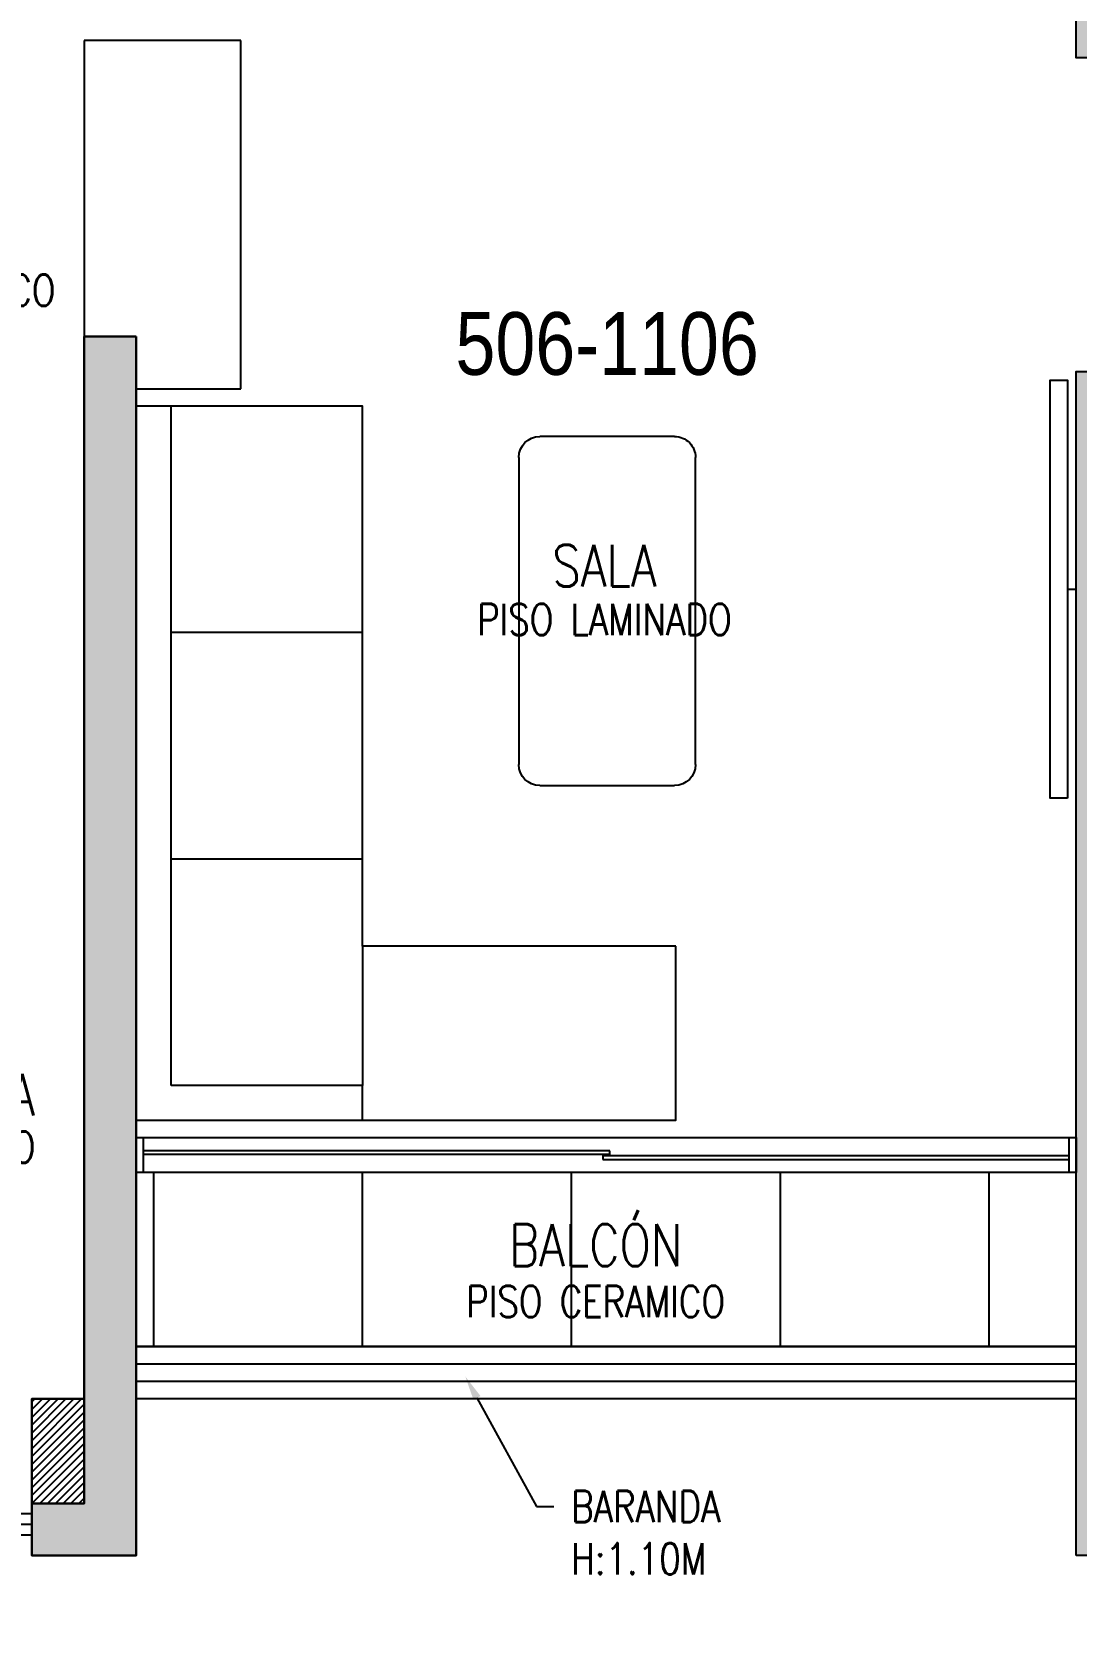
# Model space of a CAD drawing. Header units: millimetres. Extents: x -3 to 53, y -269 to 39.
# Drawn here: x 41.05 to 44.05, y -66.445 to -61.879 of the extents above; entities that cross this region are included whole.
import ezdxf
from ezdxf import colors
from ezdxf.entities.mleader import LeaderData, LeaderLine
from ezdxf.enums import TextEntityAlignment as Align
from ezdxf.math import Vec2, Vec3

# ---------------------------------------------------------------- set-up
doc = ezdxf.new("R2010")
doc.units = ezdxf.units.MM
doc.header["$LTSCALE"] = 15
doc.linetypes.add('HIDDEN2', pattern=[0.1875, 0.125, -0.0625])
doc.layers.get('0').update_dxf_attribs({"color": 250})
for name, color, linetype in [('A-BARANDAS', 250, 'Continuous'), ('A-EST HATCH', 250, 'Continuous'), ('A-EST PLACAS', 250, 'Continuous'), ('A-EST VIGAS', 250, 'HIDDEN2'), ('A-HATCH', 250, 'Continuous'), ('A-MOBILIARIO', 250, 'Continuous'), ('A-MURO BAJO', 251, 'Continuous'), ('A-NUMERACIONDEP', 251, 'Continuous'), ('A-TEXTO-ACABADO PISO', 250, 'Continuous'), ('A-TEXTO-AMBIENTE', 252, 'Continuous'), ('A-TEXTO-INDICACIONES', 250, 'Continuous'), ('DLP_MOBILIARIO FIJO', 250, 'Continuous'), ('L6 Linea fina', 141, 'Continuous')]:
    doc.layers.add(name, color=color, linetype=linetype)
doc.layers.add('A-MUROS', color=252, linetype='Continuous', lineweight=30)
doc.styles.add('JNV ING', font='romans.shx', dxfattribs={"width": 0.7, "oblique": 8, "height": 0.15})
doc.styles.add('R80', font='ARIALN.TTF', dxfattribs={"height": 2.03})
doc.styles.add('ROMANS', font='romans.shx', dxfattribs={"width": 0.8})
doc.styles.add('TXT_COTAS', font='romans.shx', dxfattribs={"width": 0.8})

# ---------------------------------------------------------------- blocks, each defined once
blk = doc.blocks.new('_Dot')
at = {"color": 0, "linetype": 'ByBlock', "lineweight": -2}
blk.add_line((-0.5, 0), (-1, 0), dxfattribs=at)
at = {"color": 0, "linetype": 'ByBlock', "const_width": 0.5}
blk.add_lwpolyline([(-0.25, 0, 1), (0.25, 0, 1)], format="xyb", close=True, dxfattribs=at)
blk = doc.blocks.new('EST.PT')
at = {"layer": 'A-EST HATCH'}
h = blk.add_hatch(color=256, dxfattribs=at)
h.dxf.hatch_style = 1
h.paths.add_polyline_path([(39.55, -2.74), (39.55, 3.325), (38.05, 3.325), (38.05, 2.575), (37.9, 2.575), (37.9, 3.525), (39.7, 3.525), (39.7, 2.65), (41.2, 2.65), (41.2, 3.15), (41.35, 3.15), (41.35, 2.45), (39.7, 2.45), (39.7, -2.74)])
h.paths.add_polyline_path([(18.45, 7.325), (20.05, 7.325), (20.05, 10.425), (18.85, 10.425), (18.85, 10.575), (20.2, 10.575), (20.2, 7.175), (18.45, 7.175)])
h.paths.add_polyline_path([(17.65, 10.575), (17.5, 10.575), (17.5, 7.175), (17.65, 7.175)])
h.paths.add_polyline_path([(12.15, 11.05), (11.85, 11.05), (11.85, 10.9), (12, 10.9), (12, 7.825), (12.15, 7.825)])
h.paths.add_polyline_path([(15.1, 10.425), (15.1, 7.325), (16.7, 7.325), (16.7, 7.175), (14.95, 7.175), (14.95, 10.575), (16.3, 10.575), (16.3, 10.425)])
h.paths.add_polyline_path([(5.85, 10.9), (5.25, 10.9), (5.25, 11.05), (6, 11.05), (6, 7.65), (4.85, 7.65), (4.85, 7.8), (5.85, 7.8)])
h.paths.add_polyline_path([(4.05, 11.05), (4.05, 7.65), (3.9, 7.65), (3.9, 11.05)])
h.paths.add_polyline_path([(3.1, 7.8), (1.5, 7.8), (1.5, 10.9), (2.7, 10.9), (2.7, 11.05), (1.35, 11.05), (1.35, 7.65), (3.1, 7.65)])
h.paths.add_polyline_path([(5.85, -2.65), (5.25, -2.65), (5.25, -2.8), (6, -2.8), (6, 0.6), (4.85, 0.6), (4.85, 0.45), (5.85, 0.45)])
h.paths.add_polyline_path([(4.05, -2.8), (4.05, 0.6), (3.9, 0.6), (3.9, -2.8)])
h.paths.add_polyline_path([(3.1, 0.45), (1.5, 0.45), (1.5, -2.65), (2.7, -2.65), (2.7, -2.8), (1.35, -2.8), (1.35, 0.6), (3.1, 0.6)])
h.paths.add_polyline_path([(8.7, 0.7), (8.85, 0.7), (8.85, -2.65), (9, -2.65), (9, -2.8), (8.7, -2.8)])
h.paths.add_polyline_path([(18.45, 0.925), (20.05, 0.925), (20.05, -2.175), (18.85, -2.175), (18.85, -2.325), (20.2, -2.325), (20.2, 1.075), (18.45, 1.075)])
h.paths.add_polyline_path([(17.65, -2.325), (17.5, -2.325), (17.5, 1.075), (17.65, 1.075)])
h.paths.add_polyline_path([(12.15, -2.8), (11.85, -2.8), (11.85, -2.65), (12, -2.65), (12, 0.425), (12.15, 0.425)])
h.paths.add_polyline_path([(15.1, -2.175), (15.1, 0.925), (16.7, 0.925), (16.7, 1.075), (14.95, 1.075), (14.95, -2.325), (16.3, -2.325), (16.3, -2.175)])
h.paths.add_polyline_path([(31.6, 7.325), (30, 7.325), (30, 10.425), (31.2, 10.425), (31.2, 10.575), (29.85, 10.575), (29.85, 7.175), (31.6, 7.175)])
h.paths.add_polyline_path([(32.4, 10.575), (32.55, 10.575), (32.55, 7.175), (32.4, 7.175)])
h.paths.add_polyline_path([(38.2, 11.05), (38.2, 10.9), (38.05, 10.9), (38.05, 7.825), (37.9, 7.825), (37.9, 11.05)])
h.paths.add_polyline_path([(34.95, 10.425), (34.95, 7.325), (33.35, 7.325), (33.35, 7.175), (35.1, 7.175), (35.1, 10.575), (33.75, 10.575), (33.75, 10.425)])
h.paths.add_polyline_path([(39.7, 5.8), (41.35, 5.8), (41.35, 5.1), (41.2, 5.1), (41.2, 5.6), (39.7, 5.6), (39.7, 4.725), (37.9, 4.725), (37.9, 5.675), (38.05, 5.675), (38.05, 4.925), (39.55, 4.925), (39.55, 10.99), (39.7, 10.99)])
h.paths.add_polyline_path([(44.2, 10.9), (44.8, 10.9), (44.8, 11.05), (44.05, 11.05), (44.05, 7.65), (45.2, 7.65), (45.2, 7.8), (44.2, 7.8)])
h.paths.add_polyline_path([(46, 11.05), (46, 7.65), (46.15, 7.65), (46.15, 11.05)])
h.paths.add_polyline_path([(46.95, 7.8), (48.55, 7.8), (48.55, 10.9), (47.35, 10.9), (47.35, 11.05), (48.7, 11.05), (48.7, 7.65), (46.95, 7.65)])
h.paths.add_polyline_path([(46, -2.8), (46, 0.6), (46.15, 0.6), (46.15, -2.8)])
h.paths.add_polyline_path([(46.95, 0.45), (48.55, 0.45), (48.55, -2.65), (47.35, -2.65), (47.35, -2.8), (48.7, -2.8), (48.7, 0.6), (46.95, 0.6)])
h.paths.add_polyline_path([(41.35, 0.7), (41.2, 0.7), (41.2, -2.65), (41.05, -2.65), (41.05, -2.8), (41.35, -2.8)])
h.paths.add_polyline_path([(31.6, 0.925), (30, 0.925), (30, -2.175), (31.2, -2.175), (31.2, -2.325), (29.85, -2.325), (29.85, 1.075), (31.6, 1.075)])
h.paths.add_polyline_path([(32.4, -2.325), (32.55, -2.325), (32.55, 1.075), (32.4, 1.075)])
h.paths.add_polyline_path([(37.9, -2.8), (38.2, -2.8), (38.2, -2.65), (38.05, -2.65), (38.05, 0.425), (37.9, 0.425)])
h.paths.add_polyline_path([(34.95, -2.175), (34.95, 0.925), (33.35, 0.925), (33.35, 1.075), (35.1, 1.075), (35.1, -2.325), (33.75, -2.325), (33.75, -2.175)])
h.paths.add_polyline_path([(10.35, 3.525), (12.15, 3.525), (12.15, 2.575), (12, 2.575), (12, 3.325), (10.5, 3.325), (10.5, -2.74), (10.35, -2.74), (10.35, 2.45), (8.7, 2.45), (8.7, 3.15), (8.85, 3.15), (8.85, 2.65), (10.35, 2.65)])
h.paths.add_polyline_path([(44.05, -2.8), (44.05, 0.6), (45.2, 0.6), (45.2, 0.45), (44.2, 0.45), (44.2, -2.65), (44.8, -2.65), (44.8, -2.8)])
h.paths.add_polyline_path([(46.9532, 5.55), (47.1, 5.55), (47.1, 6.75), (44.95, 6.75), (44.95, 6.6), (45.4, 6.6), (45.4, 5), (45.6, 5), (45.6, 6.6), (46.95, 6.6), (46.95, 5.55)], flags=17)
h.paths.add_polyline_path([(46.9532, 2.7), (47.1, 2.7), (47.1, 1.5), (44.95, 1.5), (44.95, 1.65), (45.4, 1.65), (45.4, 3.25), (45.6, 3.25), (45.6, 1.65), (46.95, 1.65), (46.95, 2.7)], flags=17)
h.paths.add_polyline_path([(41.1999, 4.2), (44.05, 4.2), (44.05, 6.75), (44.2, 6.75), (44.2, 4.2), (46.95, 4.2), (46.95, 4.8), (47.1, 4.8), (47.1, 4.2), (49.9, 4.2), (49.9, 8.15), (49.85, 8.15), (49.85, 8.25), (50.05, 8.25), (50.05, 0), (49.85, 0), (49.85, 0.1), (49.9, 0.1), (49.9, 4.05), (47.1, 4.05), (47.1, 3.45), (46.95, 3.45), (46.95, 4.05), (44.2, 4.05), (44.2, 1.5), (44.05, 1.5), (44.05, 4.05), (41.1999, 4.05)])
h.paths.add_polyline_path([(41.35, 11.05), (41.35, 7.55), (41.2, 7.55), (41.2, 10.9), (41.05, 10.9), (41.05, 11.05)])
h.paths.add_polyline_path([(10.35, 10.99), (10.35, 5.8), (8.7, 5.8), (8.7, 5.1), (8.85, 5.1), (8.85, 5.6), (10.35, 5.6), (10.35, 4.725), (12.15, 4.725), (12.15, 5.675), (12, 5.675), (12, 4.925), (10.5, 4.925), (10.5, 10.99)])
h.paths.add_polyline_path([(2.95, 4.2), (0.15, 4.2), (0.15, 8.15), (0.2, 8.15), (0.2, 8.25), (0, 8.25), (0, 0), (0.2, 0), (0.2, 0.1), (0.15, 0.1), (0.15, 4.05), (2.95, 4.05), (2.95, 3.45), (3.1, 3.45), (3.1, 4.05), (5.85, 4.05), (5.85, 1.5), (6, 1.5), (6, 4.05), (8.8501, 4.05), (8.8501, 4.2), (6, 4.2), (6, 6.75), (5.85, 6.75), (5.85, 4.2), (3.1, 4.2), (3.1, 4.8), (2.95, 4.8)])
h.paths.add_polyline_path([(8.7, 11.05), (9, 11.05), (9, 10.9), (8.85, 10.9), (8.85, 7.55), (8.7, 7.55)])
h.paths.add_polyline_path([(3.0968, 5.55), (2.95, 5.55), (2.95, 6.75), (5.1, 6.75), (5.1, 6.6), (4.65, 6.6), (4.65, 5), (4.45, 5), (4.45, 6.6), (3.1, 6.6), (3.1, 5.55)], flags=17)
h.paths.add_polyline_path([(3.0968, 2.7), (2.95, 2.7), (2.95, 1.5), (5.1, 1.5), (5.1, 1.65), (4.65, 1.65), (4.65, 3.25), (4.45, 3.25), (4.45, 1.65), (3.1, 1.65), (3.1, 2.7)], flags=17)
h.paths.add_polyline_path([(23.35, 4.725), (23.2, 4.725), (23.2, 8.425), (23.35, 8.425)])
h.paths.add_polyline_path([(27.6, 4.725), (37, 4.725), (37, 4.875), (33.45, 4.875), (33.45, 6.275), (33.25, 6.275), (33.25, 4.875), (30.35, 4.875), (30.35, 6.275), (30.2, 6.275), (30.2, 4.875), (27.8, 4.875), (27.8, 6.125), (29.45, 6.125), (29.45, 6.275), (27.175, 6.275), (27.175, 6.125), (27.6, 6.125)])
h.paths.add_polyline_path([(27.15, 4.725), (25.15, 4.725), (25.15, 4.875), (27, 4.875), (27, 8.275), (25.15, 8.275), (25.15, 8.425), (27, 8.425), (27, 10.575), (27.85, 10.575), (27.85, 10.425), (27.15, 10.425)])
h.paths.add_polyline_path([(22.45, 6.125), (22.45, 4.725), (13.05, 4.725), (13.05, 4.875), (16.6, 4.875), (16.6, 6.275), (16.8, 6.275), (16.8, 4.875), (19.7, 4.875), (19.7, 6.275), (19.85, 6.275), (19.85, 4.875), (22.25, 4.875), (22.25, 6.125), (20.6, 6.125), (20.6, 6.275), (22.845, 6.275), (22.845, 6.125)])
h.paths.add_polyline_path([(22.87, 10.425), (22.2, 10.425), (22.2, 10.575), (23.02, 10.575), (23.02, 4.725), (22.87, 4.725)])
h.paths.add_polyline_path([(23.02, 1.95), (23.02, -2.325), (22.2, -2.325), (22.2, -2.175), (22.87, -2.175), (22.87, 1.95)])
h.paths.add_polyline_path([(21.05, 1.975), (21.05, 2.125), (22.82, 2.125), (22.82, 3.375), (20.3, 3.375), (20.3, 1.975), (20.15, 1.975), (20.15, 3.375), (16.8, 3.375), (16.8, 1.975), (16.6, 1.975), (16.6, 3.375), (13.05, 3.375), (13.05, 3.525), (23.02, 3.525), (23.02, 1.975)])
h.paths.add_polyline_path([(27, 1.95), (27, -1.775), (23.35, -1.775), (23.35, 0.875), (25.7, 0.875), (25.7, 1.425), (26, 1.425), (26, 1.575), (25.55, 1.575), (25.55, 1.025), (23.35, 1.025), (23.35, 3.375), (26, 3.375), (26, 3.525), (23.2, 3.525), (23.2, -1.925), (27, -1.925), (27, -2.325), (27.85, -2.325), (27.85, -2.175), (27.15, -2.175), (27.15, 1.95)])
h.paths.add_polyline_path([(29, 1.975), (29, 2.125), (27.2, 2.125), (27.2, 3.375), (29.75, 3.375), (29.75, 1.975), (29.9, 1.975), (29.9, 3.375), (33.25, 3.375), (33.25, 1.975), (33.45, 1.975), (33.45, 3.375), (37, 3.375), (37, 3.525), (27, 3.525), (27, 1.975)])
at = {"layer": 'A-EST PLACAS'}
blk.add_lwpolyline([(50.05, 8.25), (50.05, 0), (49.85, 0), (49.85, 0.1), (49.9, 0.1), (49.9, 4.05), (47.1, 4.05), (47.1, 3.45), (46.95, 3.45), (46.95, 4.05), (44.2, 4.05), (44.2, 1.5), (44.05, 1.5), (44.05, 4.05), (41.1999, 4.05), (41.1999, 4.2)], dxfattribs=at)
for points in [[(41.35, 0.7), (41.2, 0.7), (41.2, -2.65), (41.05, -2.65), (41.05, -2.8), (41.35, -2.8)], [(44.05, -2.8), (44.05, 0.6), (45.2, 0.6), (45.2, 0.45), (44.2, 0.45), (44.2, -2.65), (44.8, -2.65), (44.8, -2.8)]]:
    blk.add_lwpolyline(points, close=True, dxfattribs=at)
at = {"layer": 'A-EST VIGAS'}
for p, q in [((44.05, -2.35), (41.35, -2.35)), ((39.7, -2.74), (41.05, -2.74))]:
    blk.add_line(p, q, dxfattribs=at)
blk = doc.blocks.new('MESA CENTRO')
for p, q in [((-0.1937, 0), (0.1937, 0)), ((-0.2537, -0.9421), (-0.2537, -0.06)), ((0.2537, -0.06), (0.2537, -0.9421)), ((0.1937, -1.0021), (-0.1937, -1.0021))]:
    blk.add_line(p, q)
for centre, start, end in [((-0.1937, -0.06), 90, 180), ((0.1937, -0.06), 0, 90), ((-0.1937, -0.9421), 180, 270), ((0.1937, -0.9421), 270, 0)]:
    blk.add_arc(centre, 0.06, start, end)
blk = doc.blocks.new('SOFA SEC')
for p, q in [((0, 0.65), (0.1, 0.65)), ((0.1, 0.65), (0.1, 0.1)), ((0.5, 0.65), (0.1, 0.65)), ((0.75, 0.65), (0.75, 0.1)), ((1.4, 0.65), (1.4, 0.1)), ((0.1, 0.1), (2.05, 0.1))]:
    blk.add_line(p, q)
blk.add_lwpolyline([(0.5, 1.55), (0.5, 0.65), (2.05, 0.65), (2.05, 0), (0, 0), (0, 1.55)], close=True)
blk = doc.blocks.new('A$C67C01FD6')
blk.add_line((0.025, 0), (0, 0))
blk.add_lwpolyline([(0.025, 0.6), (0.075, 0.6), (0.075, -0.6), (0.025, -0.6), (0.025, 0.6)])
blk = doc.blocks.new('Vent SSHH G1')
at = {"layer": 'L6 Linea fina'}
ml = blk.add_multileader_mtext('Standard', dxfattribs=at)
ml.set_content('{\\LEA-01}\\PEXTRACTOR AXIAL\\P100 CFM Y 0.05" C.A.\\P18W/220V/1F/60Hz', color=12, style='JNV ING')
ml.set_leader_properties(color=256, linetype='ByLayer', lineweight=-1)
ml.build(insert=Vec2(0, 0))
ml.multileader.update_dxf_attribs({"dogleg_length": 0.05, "arrow_head_size": 0.15})
ctx = ml.context
ctx.base_point, ctx.char_height, ctx.arrow_head_size, ctx.landing_gap_size, ctx.plane_origin = Vec3(38.5584, -1.4399, 0), 0.15, 0.15, 0.07, Vec3(40.9656, -2.0424, 0)
ctx.text_align_type = 2
notes = []
notes.append((ctx, [(0, (1, 1, 0), (40.5224, -1.4399, 0), (-1, 0), 0.05, [(0, [(40.9746, -1.0746, 0)], 0, [])])]))
ctx.mtext.insert, ctx.mtext.alignment, ctx.mtext.flow_direction = Vec3(40.4024, -1.3399, 0), 3, 5
for ctx, leaders in notes:
    for number, flags, end, landing, length, lines in leaders:
        leader = LeaderData()
        leader.index, (leader.has_last_leader_line, leader.has_dogleg_vector, leader.attachment_direction) = number, flags
        leader.last_leader_point, leader.dogleg_vector, leader.dogleg_length = Vec3(end), Vec3(landing), length
        for number, points, colour, breaks in lines:
            line = LeaderLine()
            line.index, line.vertices, line.color, line.breaks = number, Vec3.list(points), colors.encode_raw_color(colour), breaks
            leader.lines.append(line)
        ctx.leaders.append(leader)

msp = doc.modelspace()

# ---------------------------------------------------------------- hatches: boundary and pattern name
at = {"layer": 'A-HATCH'}
h = msp.add_hatch(dxfattribs=at)
h.set_pattern_fill('_USER', color=256, scale=0.6, double=1, pattern_type=0)
h.set_pattern_definition([(0, (-6, -32.05386), (0, 0.6), []), (90, (-6, -32.05386), (-0.6, 4e-17), [])])
h.paths.add_polyline_path([(41.35, -65.6539), (44.05, -65.6539), (44.05, -65.1539), (41.35, -65.1539)])
h = msp.add_hatch(dxfattribs=at)
h.set_pattern_fill('ANSI31', color=256, scale=0.005)
h.set_pattern_definition([(45, (-50.05, -42.503874), (-0.0112253202, 0.0112253202), [])])
h.paths.add_polyline_path([(41.2, -65.8039), (41.05, -65.8039), (41.05, -66.1039), (41.2, -66.1039)])

# ---------------------------------------------------------------- linework, layer by layer
at = {"elevation": 0}
msp.add_lwpolyline([(41.05, -66.1339), (39.7, -66.1339), (39.7, -66.1639), (41.05, -66.1639)], close=True, dxfattribs=at)
at = {"layer": 'A-BARANDAS', "elevation": 0}
for points in [[(44.05, -65.7039), (41.35, -65.7039)], [(44.05, -65.7539), (41.35, -65.7539)]]:
    msp.add_lwpolyline(points, dxfattribs=at)
at = {"layer": 'A-HATCH'}
msp.add_lwpolyline([(41.2, -65.8039), (41.05, -65.8039), (41.05, -66.1039), (41.2, -66.1039)], close=True, dxfattribs=at)
at = {"layer": 'A-MURO BAJO'}
for p, q in [((41.2, -61.9039), (41.2, -62.7539)), ((41.65, -61.9039), (41.2, -61.9039)), ((41.65, -62.9039), (41.65, -61.9039)), ((41.35, -62.9039), (41.65, -62.9039)), ((41.37, -65.0539, 0), (44.03, -65.0539, 0)), ((44.03, -65.1539, 0), (41.37, -65.1539, 0))]:
    msp.add_line(p, q, dxfattribs=at)
at = {"layer": 'A-MURO BAJO', "elevation": 0}
for points in [[(44.05, -65.6539), (41.35, -65.6539)], [(44.05, -65.8039), (41.35, -65.8039)]]:
    msp.add_lwpolyline(points, dxfattribs=at)
at = {"layer": 'A-MUROS'}
for p, q in [((41.2, -62.7539), (41.2, -65.8039)), ((41.2, -62.7539), (41.35, -62.7539)), ((41.35, -62.7539), (41.35, -66.2539)), ((41.05, -65.8039), (41.2, -65.8039)), ((41.05, -66.2539), (41.05, -65.8039)), ((41.05, -66.2539), (41.35, -66.2539))]:
    msp.add_line(p, q, dxfattribs=at)
at = {"layer": 'DLP_MOBILIARIO FIJO', "elevation": 0}
for points in [[(41.35, -65.0539), (41.37, -65.0539), (41.37, -65.1539), (41.35, -65.1539)], [(44.03, -65.0539), (44.05, -65.0539), (44.05, -65.1539), (44.03, -65.1539)], [(42.71, -65.0914), (41.37, -65.0914), (41.37, -65.1014), (42.71, -65.1014)], [(42.69, -65.1164), (44.03, -65.1164), (44.03, -65.1064), (42.69, -65.1064)]]:
    msp.add_lwpolyline(points, close=True, dxfattribs=at)

# ---------------------------------------------------------------- block references
at = {"layer": 'A-EST PLACAS'}
msp.add_blockref('EST.PT', (0, -63.4539), dxfattribs=at)
at = {"layer": 'A-MOBILIARIO', "rotation": 180}
msp.add_blockref('A$C67C01FD6', (44.05, -63.4789, 0), dxfattribs=at)
at = {"layer": 'A-MOBILIARIO', "xscale": -1}
for name, p, rotation in [('SOFA SEC', (41.35, -65.0039, 0), 270.0004328521019), ('MESA CENTRO', (42.7027, -64.043, 0), 180.000022579112)]:
    msp.add_blockref(name, p, dxfattribs=dict(at, rotation=rotation))
at = {"layer": 'L6 Linea fina'}
msp.add_blockref('Vent SSHH G1', (4.2492, -59.0539, 0), dxfattribs=at)

# ---------------------------------------------------------------- texts
at = {"layer": 'A-TEXTO-ACABADO PISO', "char_height": 0.09, "attachment_point": 2, "rotation": 360, "style": 'ROMANS'}
for s, width, insert in [('PISO CERAMICO', 1.20225, (40.7462, -62.5761)), ('PISO LAMINADO', 1.034523, (42.6948, -63.5208, 0)), ('PISO CERAMICO', 1.20225, (40.6887, -65.0359))]:
    msp.add_mtext_dynamic_manual_height_columns(s, width=width, gutter_width=12.5, heights=[0], dxfattribs=dict(at, insert=insert))
at = {"layer": 'A-TEXTO-ACABADO PISO', "insert": (42.6698, -65.4793), "char_height": 0.09, "attachment_point": 2, "style": 'ROMANS'}
msp.add_mtext_dynamic_manual_height_columns('PISO CERAMICO', width=1.20225, gutter_width=12.5, heights=[0], dxfattribs=at)
at = {"layer": 'A-TEXTO-AMBIENTE', "style": 'ROMANS', "width": 0.8}
for s, p in [('SALA', (42.6949, -63.4719, 0)), ('LAVANDERÍA', (40.6888, -64.9906, 0)), ('BALCÓN', (42.67, -65.4225, 0))]:
    msp.add_text(s, height=0.12, dxfattribs=at).set_placement(p, align=Align.CENTER)

# ---------------------------------------------------------------- leaders
at = {"layer": 'A-NUMERACIONDEP'}
ml = msp.add_multileader_mtext('Standard', dxfattribs=at)
ml.set_content('506-1106', color=256, style='R80')
ml.set_leader_properties(color=256)
ml.set_arrow_properties(name='DOT')
ml.build(insert=Vec2(0, 0))
ml.multileader.update_dxf_attribs({"leader_type": 0, "has_text_frame": 1, "text_left_attachment_type": 2, "text_right_attachment_type": 2, "dogleg_length": 0.36, "arrow_head_size": 0.06, "scale": 0.06})
ctx = ml.context
ctx.base_point, ctx.scale, ctx.char_height, ctx.arrow_head_size, ctx.landing_gap_size, ctx.plane_origin = Vec3(42.2159, -62.7757), 0.06, 0.18, 0.06, 0.06, Vec3(41.4261, -62.7801)
ctx.left_attachment, ctx.right_attachment, ctx.text_align_type = 2, 2, 1
notes = []
notes.append((ctx, [(0, (1, 1, 0), (43.2809, -62.7757), (-1, 0), 0.0917, [(0, [(43.5674, -62.4268)], 0, [])])]))
ctx.mtext.insert, ctx.mtext.width, ctx.mtext.alignment, ctx.mtext.flow_direction = Vec3(42.7026, -62.6838), 0.461923, 2, 5
at = {"layer": 'A-TEXTO-INDICACIONES'}
ml = msp.add_multileader_mtext('Standard', dxfattribs=at)
ml.set_content('\\pxsm1;BARANDA \\P\\pt16;H:1.10M', color=256, style='TXT_COTAS')
ml.set_leader_properties(color=256)
ml.build(insert=Vec2(0, 0))
ml.multileader.update_dxf_attribs({"dogleg_length": 0.05, "arrow_head_size": 0.07})
ctx = ml.context
ctx.base_point, ctx.char_height, ctx.arrow_head_size, ctx.landing_gap_size, ctx.plane_origin = Vec3(42.5493, -66.1128), 0.09, 0.07, 0.05, Vec3(42.1453, -65.7093)
notes.append((ctx, [(0, (1, 1, 0), (42.4993, -66.1128), (1, 0), 0.05, [(0, [(42.2952, -65.7397)], 0, [])])]))
ctx.mtext.insert, ctx.mtext.width, ctx.mtext.defined_height, ctx.mtext.flow_direction = Vec3(42.5993, -66.0678), 1.149951, 0.8046, 5
ml = msp.add_multileader_mtext('Standard', dxfattribs=at)
ml.set_content('\\pxsm1,t16;CELOSIA\\PMETALICA', color=256, style='TXT_COTAS')
ml.set_leader_properties(color=256)
ml.build(insert=Vec2(0, 0))
ml.multileader.update_dxf_attribs({"dogleg_length": 0.05, "arrow_head_size": 0.07})
ctx = ml.context
ctx.base_point, ctx.char_height, ctx.arrow_head_size, ctx.landing_gap_size, ctx.plane_origin = Vec3(40.4148, -66.5422), 0.09, 0.07, 0.05, Vec3(40.0969, -67.0119)
notes.append((ctx, [(0, (1, 1, 0), (40.3648, -66.5422), (1, 0), 0.05, [(0, [(40.2317, -66.245)], 0, [])])]))
ctx.mtext.insert, ctx.mtext.width, ctx.mtext.defined_height, ctx.mtext.flow_direction = Vec3(40.4648, -66.4972), 1.024058, 0.5146, 5
for ctx, leaders in notes:
    for number, flags, end, landing, length, lines in leaders:
        leader = LeaderData()
        leader.index, (leader.has_last_leader_line, leader.has_dogleg_vector, leader.attachment_direction) = number, flags
        leader.last_leader_point, leader.dogleg_vector, leader.dogleg_length = Vec3(end), Vec3(landing), length
        for number, points, colour, breaks in lines:
            line = LeaderLine()
            line.index, line.vertices, line.color, line.breaks = number, Vec3.list(points), colors.encode_raw_color(colour), breaks
            leader.lines.append(line)
        ctx.leaders.append(leader)

doc.saveas('drawing.dxf')
